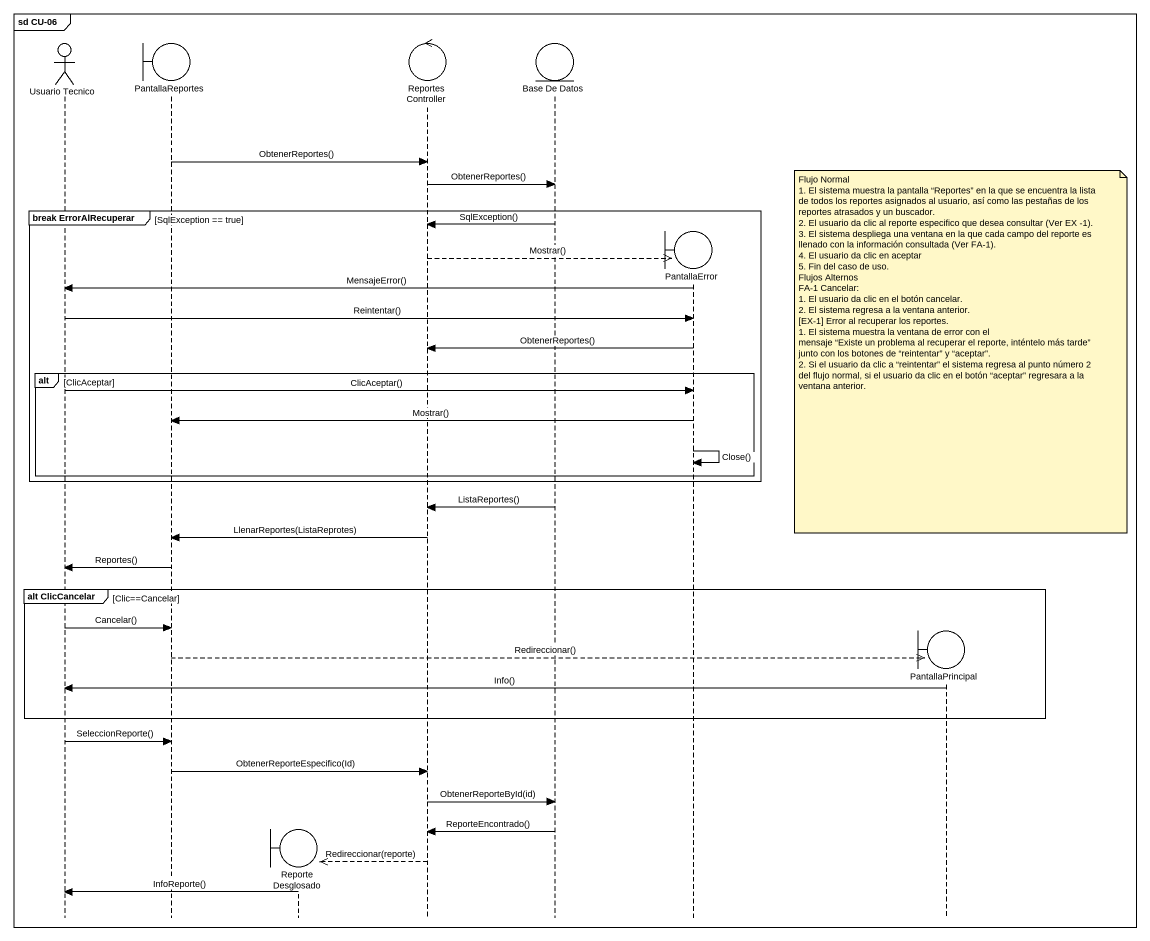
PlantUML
@startuml
mainframe sd CU-06
hide footbox
actor "Usuario Tecnico" as Usuario_Tecnico
boundary PantallaReportes
boundary ReporteDesglosado
control ReportesController
entity "Base De Datos" as Base_De_Datos
boundary PantallaError
boundary PantallaPrincipal

PantallaReportes -> ReportesController : ObtenerReportes()
ReportesController -> Base_De_Datos : ObtenerReportes()
group break ErrorAlRecuperar [SqlException == true]
  Base_De_Datos -> ReportesController : SqlException()
  ReportesController -->> PantallaError ** : Mostrar()
  PantallaError -> Usuario_Tecnico : MensajeError()
  Usuario_Tecnico -> PantallaError : Reintentar()
  PantallaError -> ReportesController : ObtenerReportes()
  note over PantallaPrincipal
    Flujo Normal
    1. El sistema muestra la pantalla “Reportes” en la que se encuentra la lista de todos los reportes asignados al usuario, así como las pestañas de los reportes atrasados y un buscador.
    2. El usuario da clic al reporte especifico que desea consultar (Ver EX -1).
    3. El sistema despliega una ventana en la que cada campo del reporte es llenado con la información consultada (Ver FA-1).
    4. El usuario da clic en aceptar
    5. Fin del caso de uso.
    Flujos Alternos
    FA-1 Cancelar:
    1. El usuario da clic en el botón cancelar.
    2. El sistema regresa a la ventana anterior.
    [EX-1] Error al recuperar los reportes.
    1. El sistema muestra la ventana de error con el
    mensaje “Existe un problema al recuperar el reporte, inténtelo más tarde” junto con los botones de “reintentar” y “aceptar”.
    2. Si el usuario da clic a “reintentar” el sistema regresa al punto número 2 del flujo normal, si el usuario da clic en el botón “aceptar” regresara a la ventana anterior.
  end note
  alt ClicAceptar
    Usuario_Tecnico -> PantallaError : ClicAceptar()
    PantallaError -> PantallaReportes : Mostrar()
    PantallaError -> PantallaError : Close()
  end
end
Base_De_Datos -> ReportesController : ListaReportes()
ReportesController -> PantallaReportes : LlenarReportes(ListaReprotes)
PantallaReportes -> Usuario_Tecnico : Reportes()
group alt ClicCancelar [Clic==Cancelar]
  Usuario_Tecnico -> PantallaReportes : Cancelar()
  PantallaReportes -->> PantallaPrincipal ** : Redireccionar()
  PantallaPrincipal -> Usuario_Tecnico : Info()
end
Usuario_Tecnico -> PantallaReportes : SeleccionReporte()
PantallaReportes -> ReportesController : ObtenerReporteEspecifico(Id)
ReportesController -> Base_De_Datos : ObtenerReporteById(id)
Base_De_Datos -> ReportesController : ReporteEncontrado()
ReportesController -->> ReporteDesglosado ** : Redireccionar(reporte)
ReporteDesglosado -> Usuario_Tecnico : InfoReporte()
@enduml
